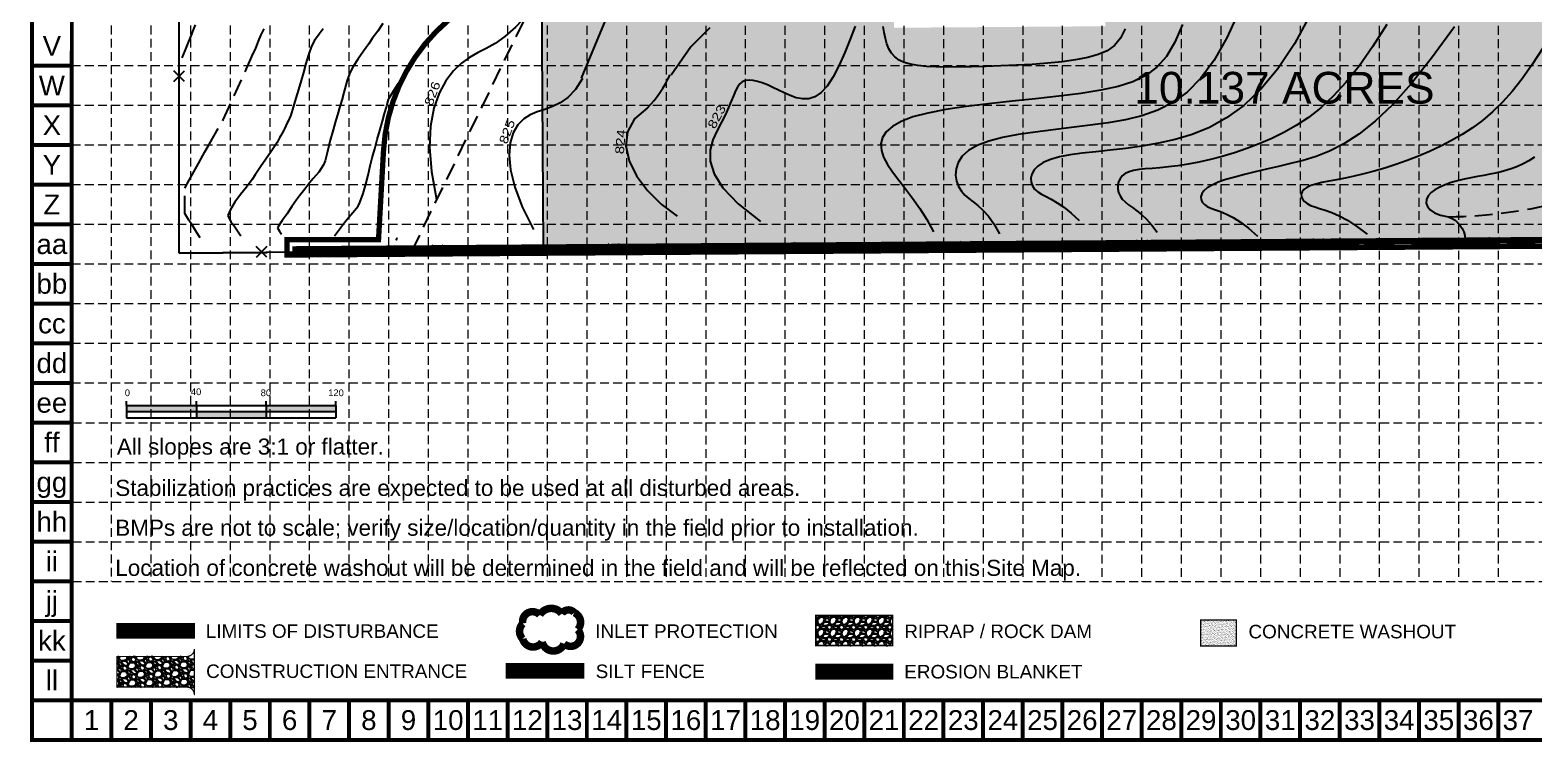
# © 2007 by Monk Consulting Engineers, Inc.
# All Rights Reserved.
# Model space of a CAD drawing. Extents: x 1142 to 4041, y -552 to 3232.
# Drawn here: x 1142 to 1996, y 2330 to 2734 of the extents above; entities that cross this region are included whole.
import ezdxf
from ezdxf.enums import TextEntityAlignment as Align

# ---------------------------------------------------------------- set-up
doc = ezdxf.new("R2010")
doc.units = 0
doc.header["$LTSCALE"] = 40
doc.header["$MEASUREMENT"] = 0
for name, pattern in [('ACAD_ISO02W100', [15, 12, -3]), ('HIDDEN', [0.375, 0.25, -0.125]), ('PHANTOM', [2.5, 1.25, -0.25, 0.25, -0.25, 0.25, -0.25])]:
    doc.linetypes.add(name, pattern=pattern)
doc.layers.get('0').update_dxf_attribs({"color": 1, "linetype": 'CONTINUOUS'})
for name, color, linetype in [('0BOUNDRY', 4, 'PHANTOM'), ('0CONTOURS', 8, 'HIDDEN'), ('0EXFENC', 8, 'CONTINUOUS'), ('0PAVING', 1, 'CONTINUOUS'), ('BASE', 7, 'CONTINUOUS'), ('GRID', 254, 'HIDDEN'), ('LEGEND', 7, 'CONTINUOUS'), ('LIMITS OF DISTURBANCE', 1, 'HIDDEN'), ('SILT FENCE', 200, 'CONTINUOUS'), ('yj', 2, 'CONTINUOUS')]:
    doc.layers.add(name, color=color, linetype=linetype)
doc.layers.add('0OFF', color=6, linetype='CONTINUOUS', plot=False)
doc.styles.add("L200'", font='ARIAL.TTF', dxfattribs={"height": 0.001969})
doc.styles.get("Standard").update_dxf_attribs({"font": 'ARIAL.TTF'})

# ---------------------------------------------------------------- blocks, each defined once
blk = doc.blocks.new('X100')
at = {"layer": '0EXFENC'}
for p, q in [((-3.06, 3.06), (3.06, -3.06)), ((-3.06, -3.06), (3.06, 3.06))]:
    blk.add_line(p, q, dxfattribs=at)

msp = doc.modelspace()

# ---------------------------------------------------------------- hatches: boundary and pattern name
h = msp.add_hatch(color=7)
h.paths.add_polyline_path([(1236.55, 2517.29), (1236.55, 2520.86), (1196.95, 2520.86), (1196.95, 2517.29)])
h.paths.add_polyline_path([(1236.55, 2517.29), (1236.55, 2513.73), (1276.14, 2513.73), (1276.14, 2517.29)])
h.paths.add_polyline_path([(1276.14, 2520.86), (1276.14, 2517.29), (1315.74, 2517.29), (1315.74, 2520.86)])
at = {"layer": '0PAVING'}
h = msp.add_hatch(dxfattribs=at)
h.set_pattern_fill('AR-SAND', color=255, scale=10, style=0)
h.paths.add_polyline_path([(2059.23, 2896.94, -0.632832), (2075.56, 2904.68), (2245.89, 2765.23, 0.074272), (2257.05, 2758.57), (2357.3, 2717.42, -0.047546), (2360.66, 2715.65), (2414.41, 2680.47), (2427.01, 2700.36), (2426.86, 2701), (2373.81, 2735.73, 0.047546), (2366.42, 2739.62), (2266.17, 2780.77, -0.074272), (2261.09, 2783.8), (2055.65, 2951.99, 0.131104), (2034.99, 2961.35), (1766.15, 3006.01), (1430.7, 3003.62), (1433.5, 2610.65), (2059.23, 2615.1)])
h.paths.add_polyline_path([(1752.61, 2735.91), (1722.61, 2735.69), (1662.61, 2735.27), (1632.61, 2735.05), (1631.23, 2930.05), (1676.22, 2930.37), (1706.22, 2930.58), (1751.22, 2930.9)], flags=16)
h.paths.add_polyline_path([(2078.34, 2902.4), (2077.02, 2873.77), (2157.41, 2808.25), (2184.93, 2815.13)], flags=17)
h.paths.add_polyline_path([(2121.35, 2927.92), (2093.55, 2920.97), (2261.09, 2783.8, 0.074272), (2266.17, 2780.77), (2279, 2775.5), (2270.83, 2804.98)], flags=17)
at = {"layer": 'BASE'}
h = msp.add_hatch(dxfattribs=at)
h.set_pattern_fill('AR-SAND', color=30, scale=0.593424, style=0)
h.set_pattern_definition([(37.5, (2308.9369, 2339.7749), (-0.0373818, 1.1434233), [0, -0.9020044, 0, -1.0088207, 0, -0.9643139]), (7.5, (2308.9369, 2339.7749), (1.050228, 1.674729), [0, -0.4866076, 0, -0.8129908, 0, -0.3115476]), (327.5, (2308.207, 2339.7749), (1.8480063, 0.0033582), [0, -0.296712, 0, -1.068163, 0, -1.3945462]), (317.5, (2308.207, 2339.7749), (1.7839075, 0.5208337), [0, -0.148356, 0, -0.7002402, 0, -0.8011223])])
h.paths.add_polyline_path([(1827.1, 2384.28), (1827.1, 2399.12), (1806.78, 2399.12), (1806.78, 2384.28)])
at = {"layer": 'LEGEND', "linetype": 'ACAD_ISO02W100'}
h = msp.add_hatch(dxfattribs=at)
h.set_pattern_fill('GRAVEL', color=240, scale=6.856245, style=0)
h.set_pattern_definition([(228.0128, (1100.47134, 2038.39215), (-54.84994788, -61.7062142), [0.92241, -91.31893]), (184.9697, (1099.85428, 2037.70653), (82.27494721, 6.8561854), [1.58289, -156.70582]), (132.5104, (1098.27734, 2037.5694), (68.56238636, -75.41875447), [1.116114, -110.495464]), (267.2737, (1095.6034, 2035.85534), (6.8562177, 137.12490202), [1.441443, -142.702853]), (292.8337, (1095.53484, 2034.41553), (-34.28129291, 82.2749154), [1.41345, -139.93166]), (357.2737, (1096.08334, 2033.11284), (-137.12490202, 6.8562177), [1.441443, -142.702853]), (37.6942, (1097.52316, 2033.04428), (-89.13123536, -68.56238422), [1.906235, -188.71711]), (72.2553, (1099.03153, 2034.20984), (47.99378879, 150.83736416), [1.79968, -178.168583]), (121.4296, (1099.58003, 2035.9239), (-54.85001646, 89.13115097), [1.446325, -143.18632]), (175.2364, (1098.82584, 2037.15803), (75.4187015, -6.85618695), [1.6512, -80.90892]), (222.3974, (1097.18034, 2037.29515), (-82.2749904, -75.41864071), [2.135364, -211.401173]), (138.8141, (1102.3911, 2035.7868), (-47.9937352, 41.1374516), [0.728826, -72.15405]), (171.4692, (1101.8426, 2036.26672), (89.13117324, -13.71254423), [1.386586, -137.272385]), (225, (1100.4713, 2036.4724), (-8e-16, -6.856247), [0.96962, -8.726574]), (203.1986, (1099.9914, 2037.29515), (34.2812232, 13.7124991), [0.52216, -51.69345]), (291.8014, (1099.5115, 2037.0895), (-6.8562444, 20.5687369), [0.73844, -36.18357]), (30.9638, (1099.7857, 2036.4038), (20.5687214, 13.712507), [1.199356, -38.77908]), (161.5651, (1100.8142, 2037.021), (13.712493, -6.856234), [0.86725, -20.8141]), (16.3895, (1095.53484, 2037.08947), (68.56246507, 20.56868502), [1.214927, -120.278043]), (70.3462, (1096.7004, 2037.4323), (-27.4249474, -75.41870964), [1.019256, -100.906155]), (293.1986, (1100.81415, 2038.39215), (-13.7124991, 34.2812232), [1.04431, -51.171297]), (343.6105, (1101.22553, 2037.43228), (-68.56246507, 20.56868502), [1.214927, -120.278043]), (339.444, (1095.53484, 2032.8386), (-34.2812376, 13.71246255), [1.171595, -57.40819]), (294.7751, (1096.63184, 2032.4272), (-34.28117145, 75.41871846), [0.981663, -97.184825]), (66.8014, (1100.8827, 2031.5359), (13.7124991, 34.2812232), [1.04431, -51.171297]), (17.354, (1101.2941, 2032.4958), (-89.13119884, -27.4249423), [1.14932, -113.78229]), (69.444, (1097.52316, 2031.5359), (-13.7124626, -34.2812376), [0.5858, -57.99399]), (101.3099, (1100.4713, 2031.5359), (-6.8562288, 27.4249852), [0.3496, -34.610524]), (165.9638, (1100.4028, 2031.8787), (20.5687387, -6.8562317), [1.41345, -26.85557]), (186.009, (1099.03153, 2032.22153), (68.5624483, 6.85624032), [1.309886, -129.67849]), (303.6901, (1099.7857, 2035.7868), (-6.856254, 13.712487), [0.98882, -23.73172]), (353.1572, (1100.33422, 2034.96403), (116.55616065, -13.71254484), [1.72636, -170.90948]), (60.9454, (1102.0483, 2034.75834), (-27.4249802, -47.99371764), [0.70589, -69.88347]), (90, (1102.391, 2035.3754), (-6.856245, 6.856245), [0.411375, -6.44487]), (120.2564, (1098.8944, 2032.4272), (27.42494494, -47.99373184), [0.9525, -94.2975]), (48.0128, (1098.41447, 2033.24997), (54.84994788, 61.7062142), [1.844824, -90.39652]), (0, (1099.6486, 2034.621), (6.856245, 6.856245), [1.782624, -5.07362]), (325.3048, (1101.4312, 2034.6212), (-68.56241064, 47.99377403), [1.08407, -107.32268]), (254.0546, (1102.3225, 2034.0042), (-6.8562442, -27.4249809), [0.99828, -48.915935]), (207.646, (1102.04828, 2033.04428), (-130.26862625, -68.56250288), [1.625376, -160.912464]), (175.4261, (1100.60847, 2032.2901), (-89.13118883, 6.85620936), [1.71954, -170.234214])])
h.paths.add_polyline_path([(1588.32, 2384.65), (1631.95, 2384.57), (1631.95, 2401.71), (1588.32, 2401.65)])
at = {"layer": 'LEGEND'}
h = msp.add_hatch(dxfattribs=at)
h.set_pattern_fill('GRAVEL', color=4, scale=6.931303, angle=-43.93426, style=0)
h.set_pattern_definition([(184.078545, (-8496.9605, -1831.7718), (-83.214335048, -6.450062589), [0.9325098, -92.3186325]), (141.0354448, (-8497.89064, -1831.83812), (64.70693012, -52.718522697), [1.600216, -158.421338]), (88.576145, (-8499.13487, -1830.83184), (-2.986046495, -102.997950115), [1.128333, -111.7050984]), (223.339445, (-8502.28384, -1830.20414), (101.174728294, 95.020530002), [1.4572232, -144.2650737]), (248.899445, (-8503.34368, -1831.20426), (32.752473043, 83.943649029), [1.4289227, -141.463545]), (313.339445, (-8503.8581, -1832.53737), (-95.020530002, 101.174728294), [1.4572232, -144.2650737]), (353.7599448, (-8502.85798, -1833.5972), (-112.980909233, 12.604367983), [1.927103, -190.783064]), (28.3210448, (-8500.9423, -1833.80667), (140.742010423, 76.148427123), [1.819384, -180.1190605]), (77.495345, (-8499.3407, -1832.94354), (22.587187047, 103.362607222), [1.4621583, -144.7538345]), (131.302145, (-8499.0241, -1831.51606), (50.097202182, -57.892240632), [1.6692795, -81.794662]), (178.4631448, (-8500.12587, -1830.26203), (-112.798596854, 2.8037128565), [2.1587404, -213.7154597]), (94.879845, (-8497.39036, -1835.0151), (-6.08543408, 63.613044616), [0.7368044, -72.94395]), (127.534945, (-8497.45304, -1834.281), (55.270914233, -72.50211952), [1.401766, -138.775156]), (181.065745, (-8498.307, -1833.1694), (-4.8091646, -4.9914852), [0.980232, -8.822107]), (159.264345, (-8498.0794, -1832.2338), (34.575749475, -14.06284062), [0.527874, -52.259355]), (247.867145, (-8498.573, -1832.0469), (9.4360076, 19.78361497), [0.746522, -36.5796873]), (347.029545, (-8498.8543, -1832.7384), (24.59277926, -4.44450031), [1.212486, -39.2036083]), (117.630845, (-8497.6728, -1833.0105), (5.17381395, -14.60980406), [0.8767474, -21.041959]), (332.455245, (-8501.4681, -1829.25758), (64.34230165, -33.117227644), [1.228227, -121.5947714]), (26.411945, (-8500.3791, -1829.82556), (-72.866715774, -35.669700785), [1.0304144, -102.010812]), (249.264345, (-8496.7109, -1832.01225), (14.06284062, 34.575749475), [1.0557414, -51.7314876]), (299.676245, (-8497.0847, -1832.9996), (-35.487392831, 63.066056627), [1.228227, -121.5947714]), (295.509745, (-8504.4498, -1832.3523), (-15.33912028, 34.02877192), [1.184421, -58.036658]), (250.840845, (-8503.9397, -1833.42125), (27.94343203, 78.952115192), [0.99241, -98.2487433]), (22.867145, (-8501.4702, -1837.0518), (34.028788355, 15.3390841), [1.0557414, -51.7314876]), (333.419745, (-8500.4974, -1836.64157), (-84.125923411, 42.553223677), [1.1619012, -115.0279095]), (25.509745, (-8503.916, -1834.6953), (-34.02877192, -15.33912028), [0.5922105, -58.6288687]), (57.375645, (-8501.7697, -1836.7633), (14.24518444, 24.77509003), [0.353427, -34.9894177]), (122.029545, (-8501.5791, -1836.4656), (10.1652998, -19.41896602), [1.4289227, -27.1495667]), (142.074745, (-8502.33695, -1835.2542), (54.723994898, -43.100150145), [1.3242254, -131.098128]), (259.755845, (-8499.2871, -1833.1876), (4.6268339, 14.79213462), [0.9996464, -23.9915195]), (309.2229448, (-8499.4649, -1834.17135), (75.236853711, -91.7387777804), [1.7452605, -172.780488]), (17.011145, (-8498.3613, -1835.5234), (-53.630078586, -15.70373455), [0.713619, -70.6485102]), (46.065745, (-8497.679, -1835.3146), (-0.1823205, 9.800647), [0.415878, -6.5154247]), (76.322145, (-8502.2925, -1835.0083), (-13.69824492, -54.17702568), [0.9629243, -95.3298122]), (4.078545, (-8502.0648, -1834.07266), (83.214335048, 6.450062589), [1.8650195, -91.3861227]), (316.065745, (-8500.2045, -1833.94), (9.800647, 0.1823205), [1.8021387, -5.129164]), (281.370545, (-8498.90673, -1835.1904), (-16.250624112, 83.032032315), [1.095936, -108.4975825]), (210.120345, (-8498.6907, -1836.2648), (-24.22813631, -15.156772515), [1.0092116, -49.4514356]), (163.7117448, (-8499.5636, -1836.77126), (-142.929836636, 41.459205038), [1.6431693, -162.674032]), (131.4918448, (-8501.14082, -1836.3104), (-60.08015178, 67.5105813936), [1.738364, -172.097831])])
edge = h.paths.add_edge_path()
edge.add_line((1235.4, 2356.71), (1235.4, 2382.7))
edge.add_arc((1231.06, 2382.7), 4.33, -89.96094, 0, ccw=False)
edge.add_line((1231.07, 2378.37), (1191.36, 2378.37))
edge.add_line((1191.36, 2378.37), (1191.36, 2361.02))
edge.add_line((1191.36, 2361.02), (1231.06, 2361.04))
edge.add_arc((1231.06, 2356.71), 4.33, 0, 90.03906, ccw=False)

# ---------------------------------------------------------------- linework, layer by layer
at = {"color": 7}
for p, q in [((1196.95, 2520.86), (1196.95, 2523.24)), ((1196.95, 2520.86), (1236.55, 2520.86)), ((1196.95, 2520.86), (1196.95, 2513.73)), ((1236.55, 2520.86), (1236.55, 2523.24)), ((1236.55, 2520.86), (1315.74, 2520.86)), ((1236.55, 2520.86), (1236.55, 2513.73)), ((1276.14, 2520.86), (1276.14, 2523.24)), ((1276.14, 2520.86), (1276.14, 2513.73)), ((1315.74, 2520.86), (1315.74, 2523.24)), ((1315.74, 2520.86), (1315.74, 2513.73)), ((1196.95, 2517.29), (1315.74, 2517.29)), ((1196.95, 2513.73), (1236.55, 2513.73)), ((1236.55, 2513.73), (1315.74, 2513.73))]:
    msp.add_line(p, q, dxfattribs=at)
at = {"layer": '0BOUNDRY', "color": 7}
for q in [(1226.79, 3110.81), (2373.49, 2615.33)]:
    msp.add_line((1226.77, 2607.16), q, dxfattribs=at)
at = {"layer": '0CONTOURS', "color": 35}
for p, q in [((1381.17, 2743.33, 827), (1362.56, 2720.62, 827)), ((1234.14, 2732.03, 831), (1236.11, 2736.65, 831)), ((1273.1, 2730.6, 830), (1275, 2734.54, 830)), ((1308.63, 2734.42, 829), (1306.28, 2731.46, 829)), ((1339.5, 2733.2, 828), (1336.43, 2728.98, 828)), ((1342.41, 2737.5, 828), (1339.5, 2733.2, 828)), ((1422.27, 2738.87), (1356.85, 2604.48)), ((1230.37, 2722.58, 831), (1232.23, 2727.23, 831)), ((1232.23, 2727.23, 831), (1234.08, 2731.89, 831)), ((1234.08, 2731.89, 831), (1234.14, 2732.03, 831)), ((1270.26, 2723.47, 830), (1271.88, 2727.46, 830)), ((1271.88, 2727.46, 830), (1273.1, 2730.6, 830)), ((1301.89, 2724.71, 829), (1300.16, 2719.77, 829)), ((1303.7, 2727.9, 829), (1301.89, 2724.71, 829)), ((1306.28, 2731.46, 829), (1303.7, 2727.9, 829)), ((1334.39, 2726, 828), (1331.45, 2721.71, 828)), ((1336.43, 2728.98, 828), (1334.39, 2726, 828)), ((1228.52, 2717.93, 831), (1230.37, 2722.58, 831)), ((1251.76, 2682.75, 830), (1268.12, 2718.67, 830)), ((1268.12, 2718.67, 830), (1270.26, 2723.47, 830)), ((1270.26, 2723.47, 830), (1270.26, 2723.47, 830)), ((1300.16, 2719.77, 829), (1298.68, 2714.75, 829)), ((1328.45, 2717.46, 828), (1325.64, 2713.1, 828)), ((1331.45, 2721.71, 828), (1328.45, 2717.46, 828)), ((1357.09, 2712.21, 827), (1359.82, 2716.41, 827)), ((1359.82, 2716.41, 827), (1362.56, 2720.62, 827)), ((1362.56, 2720.62, 827), (1362.71, 2720.85, 827)), ((1297.3, 2709.7, 829), (1295.99, 2705.11, 829)), ((1298.68, 2714.75, 829), (1297.3, 2709.7, 829)), ((1323.94, 2709.93, 828), (1322.16, 2705.25, 828)), ((1325.64, 2713.1, 828), (1323.94, 2709.93, 828)), ((1351.4, 2703.61, 827), (1354.2, 2707.78, 827)), ((1354.2, 2707.78, 827), (1354.35, 2708, 827)), ((1354.35, 2708, 827), (1357.09, 2712.21, 827)), ((1294.51, 2700.09, 829), (1293.04, 2695.06, 829)), ((1295.99, 2705.11, 829), (1294.51, 2700.09, 829)), ((1320.87, 2700.38, 828), (1319.6, 2695.5, 828)), ((1322.16, 2705.25, 828), (1320.87, 2700.38, 828)), ((1346, 2695.16, 827), (1348.61, 2699.44, 827)), ((1348.61, 2699.44, 827), (1351.4, 2703.61, 827)), ((1291.54, 2690.05, 829), (1290.1, 2685.51, 829)), ((1293.04, 2695.06, 829), (1291.54, 2690.05, 829)), ((1318.06, 2690.4, 828), (1316.6, 2685.59, 828)), ((1319.51, 2695.2, 828), (1318.06, 2690.4, 828)), ((1319.6, 2695.5, 828), (1319.51, 2695.2, 828)), ((1343.4, 2686.51, 827), (1344.43, 2689.96, 827)), ((1344.43, 2689.96, 827), (1344.7, 2690.83, 827)), ((1344.7, 2690.83, 827), (1345.62, 2694.33, 827)), ((1345.62, 2694.33, 827), (1346, 2695.16, 827)), ((1244.02, 2669.25, 830), (1251.76, 2682.75, 830)), ((1288.58, 2682.12, 829), (1288.07, 2681.06, 829)), ((1290.1, 2685.51, 829), (1288.58, 2682.12, 829)), ((1316.6, 2685.59, 828), (1315.17, 2680.78, 828)), ((1340.71, 2676.83, 827), (1342.15, 2682.02, 827)), ((1342.15, 2682.02, 827), (1343.4, 2686.51, 827)), ((1284.03, 2672.99, 829), (1282.37, 2669.93, 829)), ((1284.36, 2673.57, 829), (1284.03, 2672.99, 829)), ((1286.05, 2676.62, 829), (1284.36, 2673.57, 829)), ((1286.55, 2677.67, 829), (1286.05, 2676.62, 829)), ((1288.07, 2681.06, 829), (1286.55, 2677.67, 829)), ((1313.78, 2675.85, 828), (1312.52, 2671.22, 828)), ((1315.09, 2680.48, 828), (1313.78, 2675.85, 828)), ((1315.17, 2680.78, 828), (1315.09, 2680.48, 828)), ((1339.28, 2671.64, 827), (1340.71, 2676.83, 827)), ((1240.28, 2662.61, 830), (1241.4, 2664.62, 830)), ((1241.4, 2664.62, 830), (1244.02, 2669.25, 830)), ((1279.05, 2664.92, 829), (1276.05, 2660.49, 829)), ((1282.02, 2669.37, 829), (1279.05, 2664.92, 829)), ((1282.37, 2669.93, 829), (1282.02, 2669.37, 829)), ((1311.87, 2668.86, 828), (1310.8, 2664.15, 828)), ((1312.52, 2671.22, 828), (1311.87, 2668.86, 828)), ((1336.42, 2661.26, 827), (1337.85, 2666.45, 827)), ((1337.85, 2666.45, 827), (1339.28, 2671.64, 827)), ((1235.1, 2653.31, 830), (1237.69, 2657.96, 830)), ((1237.69, 2657.96, 830), (1240.28, 2662.61, 830)), ((1273.04, 2656.07, 829), (1270.02, 2651.65, 829)), ((1276.05, 2660.49, 829), (1273.04, 2656.07, 829)), ((1308.66, 2657.25, 828), (1306, 2653.22, 828)), ((1309.59, 2659.49, 828), (1308.66, 2657.25, 828)), ((1310.8, 2664.15, 828), (1309.59, 2659.49, 828)), ((1334.01, 2651.49, 827), (1335.25, 2656.75, 827)), ((1335.25, 2656.75, 827), (1336.42, 2661.26, 827)), ((1229.92, 2644.01, 830), (1232.51, 2648.66, 830)), ((1232.51, 2648.66, 830), (1235.1, 2653.31, 830)), ((1268.21, 2648.99, 829), (1265.03, 2644.66, 829)), ((1270.02, 2651.65, 829), (1268.21, 2648.99, 829)), ((1301.04, 2647.3, 828), (1298.07, 2643.48, 828)), ((1302.85, 2649.51, 828), (1301.04, 2647.3, 828)), ((1306, 2653.22, 828), (1302.85, 2649.51, 828)), ((1332.73, 2646.25, 827), (1334.01, 2651.49, 827)), ((1229.96, 2629.71, 830), (1229.92, 2644.01, 830)), ((1261.69, 2640.41, 829), (1258.48, 2636.09, 829)), ((1265.03, 2644.66, 829), (1261.69, 2640.41, 829)), ((1295.11, 2639.64, 828), (1293.42, 2637.36, 828)), ((1298.07, 2643.48, 828), (1295.11, 2639.64, 828)), ((1329.44, 2636.02, 827), (1331.26, 2641.07, 827)), ((1331.26, 2641.07, 827), (1332.73, 2646.25, 827)), ((1255.73, 2631.54, 829), (1254.41, 2628.62, 829)), ((1258.48, 2636.09, 829), (1255.73, 2631.54, 829)), ((1290.82, 2633.6, 828), (1288.29, 2629.79, 828)), ((1293.42, 2637.36, 828), (1290.82, 2633.6, 828)), ((1322.16, 2626.53, 827), (1325.34, 2630.18, 827)), ((1325.34, 2630.18, 827), (1328.35, 2633.94, 827)), ((1328.35, 2633.94, 827), (1329.44, 2636.02, 827)), ((1232.29, 2625.99, 830), (1229.96, 2629.71, 830)), ((1229.96, 2629.71, 830), (1229.96, 2629.71, 830)), ((1234.31, 2622.8, 830), (1232.29, 2625.99, 830)), ((1236.64, 2619.08, 830), (1234.31, 2622.8, 830)), ((1254.41, 2628.62, 829), (1256.06, 2625.02, 829)), ((1256.06, 2625.02, 829), (1258.08, 2622.78, 829)), ((1258.08, 2622.78, 829), (1260.31, 2619.24, 829)), ((1282.84, 2621.89, 828), (1282.66, 2621.49, 828)), ((1285.29, 2625.74, 828), (1282.84, 2621.89, 828)), ((1288.04, 2629.42, 828), (1285.29, 2625.74, 828)), ((1288.29, 2629.79, 828), (1288.04, 2629.42, 828)), ((1317.81, 2620.84, 827), (1320.72, 2624.65, 827)), ((1320.72, 2624.65, 827), (1322.16, 2626.53, 827)), ((1238.66, 2615.89, 830), (1236.64, 2619.08, 830)), ((1260.31, 2619.24, 829), (1261.76, 2616.95, 829)), ((1282.66, 2621.49, 828), (1283.75, 2619.75, 828)), ((1283.75, 2619.75, 828), (1284.85, 2618.01, 828)), ((1314.89, 2617.04, 827), (1317.81, 2620.84, 827)), ((1350.05, 2614.57, 826), (1350.13, 2614.68, 826)), ((1350.13, 2614.68, 826), (1350.22, 2614.79, 826)), ((1350.22, 2614.79, 826), (1350.39, 2615.4, 826)), ((1350.39, 2615.4, 826), (1350.56, 2616.02, 826))]:
    msp.add_line(p, q, dxfattribs=at)
at = {"layer": '0EXFENC'}
msp.add_line((1226.77, 2607.16), (1226.79, 3110.81), dxfattribs=at)
at = {"layer": '0EXFENC', "color": 8}
msp.add_line((2373.49, 2615.88), (1226.77, 2607.2), dxfattribs=at)
at = {"layer": '0PAVING', "color": 7}
for p, q in [((1430.7, 3003.62), (1433.5, 2610.65)), ((1433.4, 2610.65), (2059.23, 2615.1))]:
    msp.add_line(p, q, dxfattribs=at)
at = {"layer": 'BASE', "const_width": 2.25}
for points in [[(1143.25, 2331.06), (2583.25, 2331.06), (2583.25, 3231.06), (1143.25, 3231.06)], [(1165.7, 2353.55), (2560.81, 2353.51), (2560.78, 3208.57), (1165.98, 3208.59)]]:
    msp.add_lwpolyline(points, close=True, dxfattribs=at)
for points in [[(1165.75, 2713.56), (1143.25, 2713.56)], [(1165.75, 2691.06), (1143.25, 2691.06)], [(1165.75, 2668.56), (1143.25, 2668.56)], [(1165.75, 2646.06), (1143.25, 2646.06)], [(1165.75, 2623.56), (1143.25, 2623.56)], [(1165.75, 2601.06), (1143.25, 2601.06)], [(1165.75, 2578.56), (1143.25, 2578.56)], [(1165.75, 2556.06), (1143.25, 2556.06)], [(1165.75, 2533.56), (1143.25, 2533.56)], [(1165.75, 2511.06), (1143.25, 2511.06)], [(1165.75, 2488.56), (1143.25, 2488.56)], [(1165.75, 2466.06), (1143.25, 2466.06)], [(1165.75, 2443.56), (1143.25, 2443.56)], [(1165.75, 2421.06), (1143.25, 2421.06)], [(1165.75, 2398.56), (1143.25, 2398.56)], [(1165.75, 2376.06), (1143.25, 2376.06)], [(1165.75, 2353.56), (1143.25, 2353.56)], [(1165.75, 2331.06), (1165.75, 2353.56)], [(1188.25, 2331.06), (1188.25, 2353.56)], [(1210.75, 2331.06), (1210.75, 2353.56)], [(1233.25, 2331.06), (1233.25, 2353.56)], [(1255.75, 2331.06), (1255.75, 2353.56)], [(1278.25, 2331.06), (1278.25, 2353.56)], [(1300.75, 2331.06), (1300.75, 2353.56)], [(1323.25, 2331.06), (1323.25, 2353.56)], [(1345.75, 2331.06), (1345.75, 2353.56)], [(1368.25, 2331.06), (1368.25, 2353.56)], [(1390.75, 2331.06), (1390.75, 2353.56)], [(1413.25, 2331.06), (1413.25, 2353.56)], [(1435.75, 2331.06), (1435.75, 2353.56)], [(1458.25, 2331.06), (1458.25, 2353.56)], [(1480.75, 2331.06), (1480.75, 2353.56)], [(1503.25, 2331.06), (1503.25, 2353.56)], [(1525.75, 2331.06), (1525.75, 2353.56)], [(1548.25, 2331.06), (1548.25, 2353.56)], [(1570.75, 2331.06), (1570.75, 2353.56)], [(1593.25, 2331.06), (1593.25, 2353.56)], [(1615.75, 2331.06), (1615.75, 2353.56)], [(1638.25, 2331.06), (1638.25, 2353.56)], [(1660.75, 2331.06), (1660.75, 2353.56)], [(1683.25, 2331.06), (1683.25, 2353.56)], [(1705.75, 2331.06), (1705.75, 2353.56)], [(1728.25, 2331.06), (1728.25, 2353.56)], [(1750.75, 2331.06), (1750.75, 2353.56)], [(1773.25, 2331.06), (1773.25, 2353.56)], [(1795.75, 2331.06), (1795.75, 2353.56)], [(1818.25, 2331.06), (1818.25, 2353.56)], [(1840.75, 2331.06), (1840.75, 2353.56)], [(1863.25, 2331.06), (1863.25, 2353.56)], [(1885.75, 2331.06), (1885.75, 2353.56)], [(1908.25, 2331.06), (1908.25, 2353.56)], [(1930.75, 2331.06), (1930.75, 2353.56)], [(1953.25, 2331.06), (1953.25, 2353.56)], [(1975.75, 2331.06), (1975.75, 2353.56)]]:
    msp.add_lwpolyline(points, dxfattribs=at)
at = {"layer": 'BASE', "color": 30, "const_width": 0.742}
msp.add_lwpolyline([(1806.78, 2384.28), (1827.1, 2384.28), (1827.1, 2399.12), (1806.78, 2399.12)], close=True, dxfattribs=at)
at = {"layer": 'GRID', "color": 252, "linetype": 'HIDDEN', "lineweight": 0, "ltscale": 0.5}
for p, q in [((1188.17, 3208.77), (1188.17, 2420.96)), ((1210.67, 3208.77), (1210.67, 2420.96)), ((1233.17, 3208.77), (1233.17, 2420.96)), ((1255.67, 3208.77), (1255.67, 2420.96)), ((1278.17, 3208.77), (1278.17, 2420.96)), ((1300.67, 3208.77), (1300.67, 2420.96)), ((1323.17, 3208.77), (1323.17, 2420.96)), ((1345.67, 3208.77), (1345.67, 2420.96)), ((1368.17, 3208.77), (1368.17, 2420.96)), ((1390.67, 3208.77), (1390.67, 2420.96)), ((1413.17, 3208.77), (1413.17, 2420.96)), ((1435.67, 3208.77), (1435.67, 2420.96)), ((1458.25, 3208.56), (1458.25, 2420.96)), ((1480.75, 3208.56), (1480.75, 2420.96)), ((1503.25, 3208.56), (1503.25, 2420.96)), ((1525.75, 3208.56), (1525.75, 2420.96)), ((1548.25, 3208.56), (1548.25, 2420.96)), ((1570.75, 3208.56), (1570.75, 2420.96)), ((1593.25, 3208.56), (1593.25, 2420.96)), ((1615.75, 3208.56), (1615.75, 2420.96)), ((1638.25, 3208.56), (1638.25, 2420.96)), ((1660.75, 3208.56), (1660.75, 2420.96)), ((1683.25, 3208.56), (1683.25, 2420.96)), ((1705.75, 3208.56), (1705.75, 2420.96)), ((1728.25, 3208.56), (1728.25, 2420.96)), ((1750.75, 3208.56), (1750.75, 2420.96)), ((1773.25, 3208.56), (1773.25, 2420.96)), ((1795.75, 3208.56), (1795.75, 2420.96)), ((1818.25, 3208.56), (1818.25, 2420.96)), ((1840.75, 3208.56), (1840.75, 2420.96)), ((1863.25, 3208.56), (1863.25, 2420.96)), ((1885.75, 3208.56), (1885.75, 2420.96)), ((1908.25, 3208.56), (1908.25, 2420.96)), ((1930.75, 3208.56), (1930.75, 2420.96)), ((1953.25, 3208.56), (1953.25, 2420.96)), ((1975.75, 3208.56), (1975.75, 2420.96)), ((1165.75, 2713.56), (2560.75, 2713.56)), ((1165.75, 2691.06), (2560.75, 2691.06)), ((1165.75, 2668.56), (2560.75, 2668.56)), ((1165.75, 2646.06), (2560.75, 2646.06)), ((1165.75, 2623.56), (2560.75, 2623.56)), ((1165.75, 2601.06), (2560.75, 2601.06)), ((1165.75, 2578.56), (2560.75, 2578.56)), ((1165.75, 2556.06), (2560.75, 2556.06)), ((1165.75, 2533.56), (2560.75, 2533.56)), ((1166.25, 2510.96), (2561.25, 2510.96)), ((1166.25, 2488.46), (2561.25, 2488.46)), ((1166.25, 2465.96), (2561.25, 2465.96)), ((1166.25, 2443.46), (2561.25, 2443.46)), ((1166.25, 2420.96), (2561.25, 2420.96))]:
    msp.add_line(p, q, dxfattribs=at)
at = {"layer": 'LEGEND', "color": 170, "ltscale": 100, "const_width": 4.27}
msp.add_lwpolyline([(1431.56, 2401.95, 0.520567), (1431.56, 2401.95, 0.765195), (1421.91, 2397.09, 0.417879), (1421.85, 2388.35, 0.6649), (1432.88, 2386.67, 0.744833), (1445.31, 2385.62, 0.975642), (1453.06, 2393.63, 0.520567), (1451.13, 2403.27, 0.520567), (1444.06, 2402.63, 0.540264), (1431.56, 2401.95)], format="xyb", close=True, dxfattribs=at)
at = {"layer": 'LEGEND', "color": 240, "const_width": 0.857}
msp.add_lwpolyline([(1588.32, 2384.65), (1631.95, 2384.57), (1631.95, 2401.71), (1588.32, 2401.65)], close=True, dxfattribs=at)
at = {"layer": 'LEGEND', "color": 1, "linetype": 'HIDDEN', "ltscale": 1.1, "const_width": 8.91}
msp.add_lwpolyline([(1191.03, 2392.95), (1235.74, 2392.95)], dxfattribs=at)
at = {"layer": 'LEGEND', "color": 4, "const_width": 0.693}
msp.add_lwpolyline([(1235.4, 2356.71), (1235.4, 2382.7, -0.414014), (1231.07, 2378.37), (1191.36, 2378.37), (1191.36, 2361.02), (1231.06, 2361.04, -0.414413)], format="xyb", close=True, dxfattribs=at)
at = {"layer": 'LEGEND', "color": 200, "const_width": 8.91}
msp.add_lwpolyline([(1412.12, 2370.18), (1456.83, 2370.18)], dxfattribs=at)
at = {"layer": 'LEGEND', "color": 84, "const_width": 8.91}
msp.add_lwpolyline([(1588.09, 2369.78), (1632.38, 2369.78)], dxfattribs=at)
at = {"layer": 'LIMITS OF DISTURBANCE', "const_width": 3}
msp.add_lwpolyline([(1288, 2606.15), (1287.95, 2614.81), (1339.97, 2614.81), (1342.81, 2665.4, -0.25276), (1394.83, 2750.02, 0.22862), (1428.88, 2800.14), (1429.12, 3005.16), (1793.67, 3008.13), (2069.07, 2962.49), (2243.8, 2819.39), (2477.01, 2722.86), (2403.47, 2610.94), (2379.37, 2610.32), (2370.79, 2613.71), (1289.82, 2606.15)], format="xyb", close=True, dxfattribs=at)
at = {"layer": 'SILT FENCE', "const_width": 3}
msp.add_lwpolyline([(2413.01, 2681.15), (2372.69, 2617.65), (1291.1, 2609.64)], dxfattribs=at)
at = {"layer": 'yj', "color": 35}
for points in [[(1432.07, 2752.48), (1424.54, 2742.64), (1417.8, 2735.32), (1411.71, 2730.01), (1406.16, 2726.16), (1401.04, 2723.26), (1396.22, 2720.78), (1391.6, 2718.18), (1387.05, 2714.95), (1382.51, 2710.61), (1378.22, 2705), (1374.43, 2697.98), (1371.44, 2689.43), (1369.52, 2679.25), (1368.94, 2667.3), (1370, 2653.47), (1372.96, 2637.65)], [(1455.29, 2706.53), (1469.8, 2741.41)], [(1828.83, 2745.12), (1821.72, 2729.39), (1814.46, 2716.64), (1806.94, 2706.49), (1799.11, 2698.59), (1790.94, 2692.62), (1782.41, 2688.23), (1773.48, 2685.09), (1764.11, 2682.84), (1754.28, 2681.15), (1744.01, 2679.73), (1733.49, 2678.44), (1723, 2677.18), (1712.79, 2675.88), (1703.12, 2674.43), (1694.25, 2672.76), (1686.44, 2670.75), (1679.95, 2668.33), (1674.96, 2665.44), (1671.4, 2662.18), (1669.09, 2658.69), (1667.89, 2655.08), (1667.63, 2651.51), (1668.16, 2648.09), (1669.32, 2644.98), (1670.94, 2642.29), (1672.9, 2640.1), (1675.13, 2638.21), (1677.61, 2636.35), (1680.31, 2634.25), (1683.2, 2631.65), (1686.24, 2628.27), (1689.41, 2623.86), (1692.67, 2618.13)], [(1869.44, 2743.24), (1860.04, 2725.99), (1850.58, 2711.73), (1840.99, 2700.18), (1831.29, 2691), (1821.54, 2683.88), (1811.77, 2678.49), (1802.02, 2674.52), (1792.35, 2671.64), (1782.78, 2669.54), (1773.38, 2667.92), (1764.25, 2666.64), (1755.49, 2665.61), (1747.24, 2664.71), (1739.6, 2663.85), (1732.69, 2662.92), (1726.62, 2661.8), (1721.51, 2660.41), (1717.45, 2658.66), (1714.38, 2656.63), (1712.23, 2654.39), (1710.92, 2652.05), (1710.37, 2649.69), (1710.51, 2647.42), (1711.25, 2645.32), (1712.52, 2643.49), (1714.25, 2641.98), (1716.41, 2640.64), (1719, 2639.29), (1722, 2637.73), (1725.39, 2635.78), (1729.17, 2633.25), (1733.32, 2629.96), (1737.83, 2625.71)], [(1528.14, 2734.94), (1517.4, 2724.25), (1506.08, 2708.24)], [(1610.63, 2735.99), (1607.77, 2728.59), (1604.72, 2721.04), (1601.51, 2713.79), (1598.17, 2707.29), (1594.75, 2702), (1591.27, 2698.24), (1587.75, 2695.92), (1584.22, 2694.82), (1580.69, 2694.7), (1577.18, 2695.35), (1573.72, 2696.55), (1570.33, 2698.07), (1567.03, 2699.7), (1563.83, 2701.24), (1560.77, 2702.61), (1557.87, 2703.76), (1555.14, 2704.64), (1552.63, 2705.19), (1550.34, 2705.38), (1548.31, 2705.13), (1546.55, 2704.41), (1545.08, 2703.17), (1543.81, 2701.42), (1542.65, 2699.19), (1541.48, 2696.49), (1540.22, 2693.35), (1538.75, 2689.78), (1536.98, 2685.82), (1534.81, 2681.47), (1532.27, 2676.74), (1529.89, 2671.55), (1528.36, 2665.8), (1528.34, 2659.4), (1530.51, 2652.23), (1535.54, 2644.2), (1544.1, 2635.21), (1556.88, 2625.15)], [(1796.51, 2736.9), (1792.18, 2726.81), (1787.38, 2718.81), (1781.93, 2712.61), (1775.66, 2707.9), (1768.37, 2704.37), (1759.89, 2701.71), (1750.03, 2699.63), (1738.71, 2697.84), (1726.25, 2696.25), (1713.1, 2694.78), (1699.68, 2693.35), (1686.41, 2691.9), (1673.73, 2690.36), (1662.08, 2688.65), (1651.87, 2686.7), (1643.44, 2684.46), (1636.78, 2681.92), (1631.75, 2679.11), (1628.22, 2676.05), (1626.09, 2672.75), (1625.22, 2669.23), (1625.49, 2665.52), (1626.78, 2661.63), (1628.96, 2657.56), (1631.87, 2653.27), (1635.33, 2648.69), (1639.18, 2643.76), (1643.25, 2638.42), (1647.37, 2632.6), (1651.36, 2626.24), (1655.07, 2619.27)], [(1764, 2734.4), (1761.26, 2729.07), (1757.86, 2725.04), (1753.7, 2722.05), (1748.69, 2719.85), (1742.74, 2718.19), (1735.82, 2716.86), (1728.09, 2715.78), (1719.76, 2714.93), (1711.06, 2714.27), (1702.19, 2713.78), (1693.36, 2713.42), (1684.81, 2713.16), (1676.73, 2712.97), (1669.3, 2712.84), (1662.56, 2712.79), (1656.48, 2712.87), (1651.06, 2713.12), (1646.26, 2713.59), (1642.09, 2714.33), (1638.53, 2715.36), (1635.56, 2716.75), (1633.16, 2718.52), (1631.26, 2720.66), (1629.79, 2723.13), (1628.66, 2725.91), (1627.8, 2728.98), (1627.13, 2732.29), (1626.59, 2735.83)], [(1912.46, 2737), (1904.38, 2724.19), (1896.71, 2713.32), (1889.29, 2704.05), (1882.06, 2696.22), (1874.97, 2689.64), (1867.99, 2684.14), (1861.05, 2679.52), (1854.12, 2675.6), (1847.13, 2672.21), (1840.08, 2669.2), (1833, 2666.51), (1825.96, 2664.15), (1819.04, 2662.1), (1812.3, 2660.35), (1805.81, 2658.89), (1799.64, 2657.71), (1793.87, 2656.8), (1788.54, 2656.14), (1783.68, 2655.66), (1779.27, 2655.29), (1775.31, 2654.95), (1771.81, 2654.56), (1768.76, 2654.04), (1766.16, 2653.33), (1764.01, 2652.34), (1762.3, 2651.01), (1761.03, 2649.41), (1760.19, 2647.6), (1759.78, 2645.64), (1759.79, 2643.62), (1760.21, 2641.59), (1761.04, 2639.65), (1762.26, 2637.84), (1763.88, 2636.22), (1765.84, 2634.67), (1768.09, 2633.06), (1770.59, 2631.24), (1773.28, 2629.07), (1776.12, 2626.41), (1779.06, 2623.13), (1782.04, 2619.08)], [(1950.85, 2735.49), (1937.89, 2717.81), (1926.33, 2703.23), (1915.71, 2691.4), (1905.86, 2682.01), (1896.7, 2674.7), (1888.12, 2669.17), (1880.05, 2665.06), (1872.38, 2662.05), (1865.03, 2659.81), (1857.89, 2658.01), (1850.92, 2656.36), (1844.16, 2654.8), (1837.72, 2653.29), (1831.67, 2651.82), (1826.11, 2650.36), (1821.13, 2648.89), (1816.82, 2647.39), (1813.26, 2645.83), (1810.53, 2644.19), (1808.59, 2642.52), (1807.39, 2640.84), (1806.88, 2639.2), (1807, 2637.63), (1807.69, 2636.16), (1808.9, 2634.84), (1810.57, 2633.71), (1812.67, 2632.75), (1815.19, 2631.84), (1818.11, 2630.77), (1821.46, 2629.38), (1825.23, 2627.46), (1829.42, 2624.85), (1834.03, 2621.34), (1839.07, 2616.77)], [(2001.01, 2723.49), (1995.05, 2714.18), (1989.35, 2706.09), (1983.73, 2698.98), (1978.13, 2692.76), (1972.53, 2687.3), (1966.89, 2682.51), (1961.16, 2678.28), (1955.32, 2674.49), (1949.32, 2671.05), (1943.14, 2667.85), (1936.83, 2664.89), (1930.44, 2662.16), (1924.04, 2659.67), (1917.69, 2657.42), (1911.45, 2655.42), (1905.38, 2653.66), (1899.54, 2652.14), (1894, 2650.87), (1888.78, 2649.8), (1883.95, 2648.86), (1879.55, 2648.02), (1875.61, 2647.21), (1872.18, 2646.39), (1869.32, 2645.5), (1867.05, 2644.48), (1865.42, 2643.3), (1864.4, 2642), (1863.96, 2640.62), (1864.06, 2639.21), (1864.68, 2637.81), (1865.77, 2636.49), (1867.31, 2635.29), (1869.26, 2634.25), (1871.6, 2633.39), (1874.35, 2632.56), (1877.54, 2631.58), (1881.21, 2630.25), (1885.39, 2628.41), (1890.12, 2625.85), (1895.42, 2622.4), (1901.32, 2617.88)], [(1455.74, 2706.36), (1451.74, 2700.05), (1447.51, 2695.54), (1443.15, 2692.43), (1438.74, 2690.3), (1434.38, 2688.73), (1430.14, 2687.33), (1426.13, 2685.66), (1422.43, 2683.32), (1419.15, 2679.96), (1416.52, 2675.45), (1414.78, 2669.73), (1414.16, 2662.73), (1414.93, 2654.39), (1417.31, 2644.64), (1421.56, 2633.42), (1427.91, 2620.67)], [(1492.64, 2689.54), (1485.3, 2683.34), (1481.36, 2676.06), (1480.47, 2668.02), (1482.29, 2659.57), (1486.47, 2651.03), (1492.64, 2642.74), (1500.48, 2635.05), (1509.62, 2628.27)], [(1996.28, 2661.62), (1993.06, 2659.63), (1989.89, 2657.89), (1986.77, 2656.44), (1983.67, 2655.22), (1980.56, 2654.22), (1977.42, 2653.37), (1974.21, 2652.63), (1970.92, 2651.96), (1967.51, 2651.32), (1963.96, 2650.66), (1960.26, 2649.93), (1956.48, 2649.13), (1952.72, 2648.22), (1949.08, 2647.19), (1945.66, 2646.02), (1942.55, 2644.7), (1939.84, 2643.2), (1937.64, 2641.51), (1936.05, 2639.63), (1935.12, 2637.62), (1934.93, 2635.57), (1935.56, 2633.57), (1937.06, 2631.71), (1939.52, 2630.06), (1942.99, 2628.72), (1947.55, 2627.78)]]:
    msp.add_lwpolyline(points, dxfattribs=at)
for points in [[(1492.64, 2689.54, 0.083865), (1505.54, 2708.4, -0.030831)], [(1947.55, 2627.78, -0.312324), (1956.97, 2615.06, -2.98787)]]:
    msp.add_lwpolyline(points, format="xyb", dxfattribs=at)
at = {"layer": 'yj', "color": 35, "linetype": 'HIDDEN', "flags": 128}
msp.add_lwpolyline([(1947.55, 2627.78, 0.058225), (2015.16, 2636.99)], format="xyb", dxfattribs=at)

# ---------------------------------------------------------------- block references
at = {"layer": '0EXFENC'}
for p, rotation in [((1226.78, 2707.56), 89.99794254404709), ((1573.51, 2610.08), 180.4158894977276), ((1673.51, 2610.8), 180.4158894977276), ((1773.5, 2611.53), 180.4158894977276), ((1873.5, 2612.26), 180.4158894977276), ((1973.5, 2612.98), 180.4158894977276), ((1273.52, 2607.9), 180.4158894977276), ((1373.51, 2608.63), 180.4158894977276), ((1473.51, 2609.35), 180.4158894977276)]:
    msp.add_blockref('X100', p, dxfattribs=dict(at, rotation=rotation))

# ---------------------------------------------------------------- texts
at = {"color": 7}
for s, height, p in [('0', 3.8, (1195.9, 2526.07)), ('40', 3.801, (1233.43, 2526.65)), ('80', 3.801, (1273.06, 2526.07)), ('120', 3.801, (1311.39, 2526.07))]:
    msp.add_text(s, height=height, dxfattribs=at).set_placement(p)
at = {"layer": '0OFF', "color": 7}
msp.add_text('10.137 ACRES', height=18, dxfattribs=at).set_placement((1769.11, 2692.03))
at = {"layer": 'BASE'}
for s, p in [('V', (1154.5, 2724.81)), ('W', (1154.5, 2702.31)), ('X', (1154.5, 2679.81)), ('Y', (1154.5, 2657.31)), ('Z', (1154.5, 2634.81)), ('aa', (1154.5, 2612.31)), ('bb', (1154.5, 2589.81)), ('cc', (1154.5, 2567.31)), ('dd', (1154.5, 2544.81)), ('ee', (1154.5, 2522.31)), ('ff', (1154.5, 2499.81)), ('gg', (1154.5, 2477.31)), ('hh', (1154.5, 2454.81)), ('ii', (1154.5, 2432.31)), ('jj', (1154.5, 2409.81)), ('kk', (1154.5, 2387.31)), ('ll', (1154.5, 2364.81)), ('1', (1177, 2342.31)), ('2', (1199.5, 2342.31)), ('3', (1222, 2342.31)), ('4', (1244.5, 2342.31)), ('5', (1267, 2342.31)), ('6', (1289.5, 2342.31)), ('7', (1312, 2342.31)), ('8', (1334.5, 2342.31)), ('9', (1357, 2342.31)), ('10', (1379.5, 2342.31)), ('11', (1402, 2342.31)), ('12', (1424.5, 2342.31)), ('13', (1447, 2342.31)), ('14', (1469.5, 2342.31)), ('15', (1492, 2342.31)), ('16', (1514.5, 2342.31)), ('17', (1537, 2342.31)), ('18', (1559.5, 2342.31)), ('19', (1582, 2342.31)), ('20', (1604.5, 2342.31)), ('21', (1627, 2342.31)), ('22', (1649.5, 2342.31)), ('23', (1672, 2342.31)), ('24', (1694.5, 2342.31)), ('25', (1717, 2342.31)), ('26', (1739.5, 2342.31)), ('27', (1762, 2342.31)), ('28', (1784.5, 2342.31)), ('29', (1807, 2342.31)), ('30', (1829.5, 2342.31)), ('31', (1852, 2342.31)), ('32', (1874.5, 2342.31)), ('33', (1897, 2342.31)), ('34', (1919.5, 2342.31)), ('35', (1942, 2342.31)), ('36', (1964.5, 2342.31)), ('37', (1987, 2342.31))]:
    msp.add_text(s, height=11.25, dxfattribs=at).set_placement(p, align=Align.MIDDLE_CENTER)
at = {"layer": 'BASE', "color": 7, "style": "L200'"}
for s, p in [('All slopes are 3:1 or flatter.', (1191.4, 2492.9)), ('Stabilization practices are expected to be used at all disturbed areas.', (1190.5, 2469.46)), ('BMPs are not to scale; verify size/location/quantity in the field prior to installation.', (1190.5, 2446.87)), ('Location of concrete washout will be determined in the field and will be reflected on this Site Map.', (1190.51, 2424.11))]:
    msp.add_text(s, height=9.1247, dxfattribs=at).set_placement(p)
at = {"layer": 'LEGEND', "style": "L200'"}
for s, height, p in [('LIMITS OF DISTURBANCE', 7.6723, (1241.93, 2388.95)), ('INLET PROTECTION', 7.6723, (1463.05, 2388.89)), ('RIPRAP / ROCK DAM', 7.6723, (1638.53, 2388.84)), ('CONCRETE WASHOUT', 7.6723, (1833.95, 2388.67)), ('CONSTRUCTION ENTRANCE', 7.6723, (1242.09, 2366.19)), ('SILT FENCE', 7.672, (1463.29, 2366.13)), ('EROSION BLANKET ', 7.6723, (1638.51, 2365.91))]:
    msp.add_text(s, height=height, dxfattribs=at).set_placement(p)
at = {"layer": 'yj', "color": 35, "width": 1.2}
for s, rotation, p in [('826', 69.71198, (1370.56, 2697.74)), ('823', 61.89469, (1532, 2684.6)), ('825', 69.71198, (1412.96, 2676.09)), ('824', 85.14601, (1477.33, 2670.39))]:
    msp.add_text(s, height=5, rotation=rotation, dxfattribs=at).set_placement(p, align=Align.MIDDLE_CENTER)

doc.saveas('drawing.dxf')
